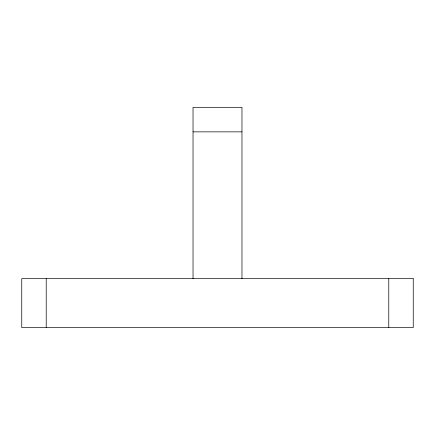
<?xml version="1.0" encoding="UTF-8"?>
<svg xmlns="http://www.w3.org/2000/svg" width="435" height="435" viewBox="0 0 435 435"><rect width="100%" height="100%" fill="white"/><g stroke="black" fill="none" stroke-linecap="round" stroke-linejoin="round"><path stroke-width="0.65" d="M193.031 131.859L241.969 131.859M388.781 278.672L388.781 327.609M241.969 278.672L241.969 107.391L193.031 107.391L193.031 278.672M46.219 278.672L46.219 327.609M413.25 278.672L21.75 278.672L21.75 327.609L413.25 327.609L413.25 278.672"/></g></svg>
